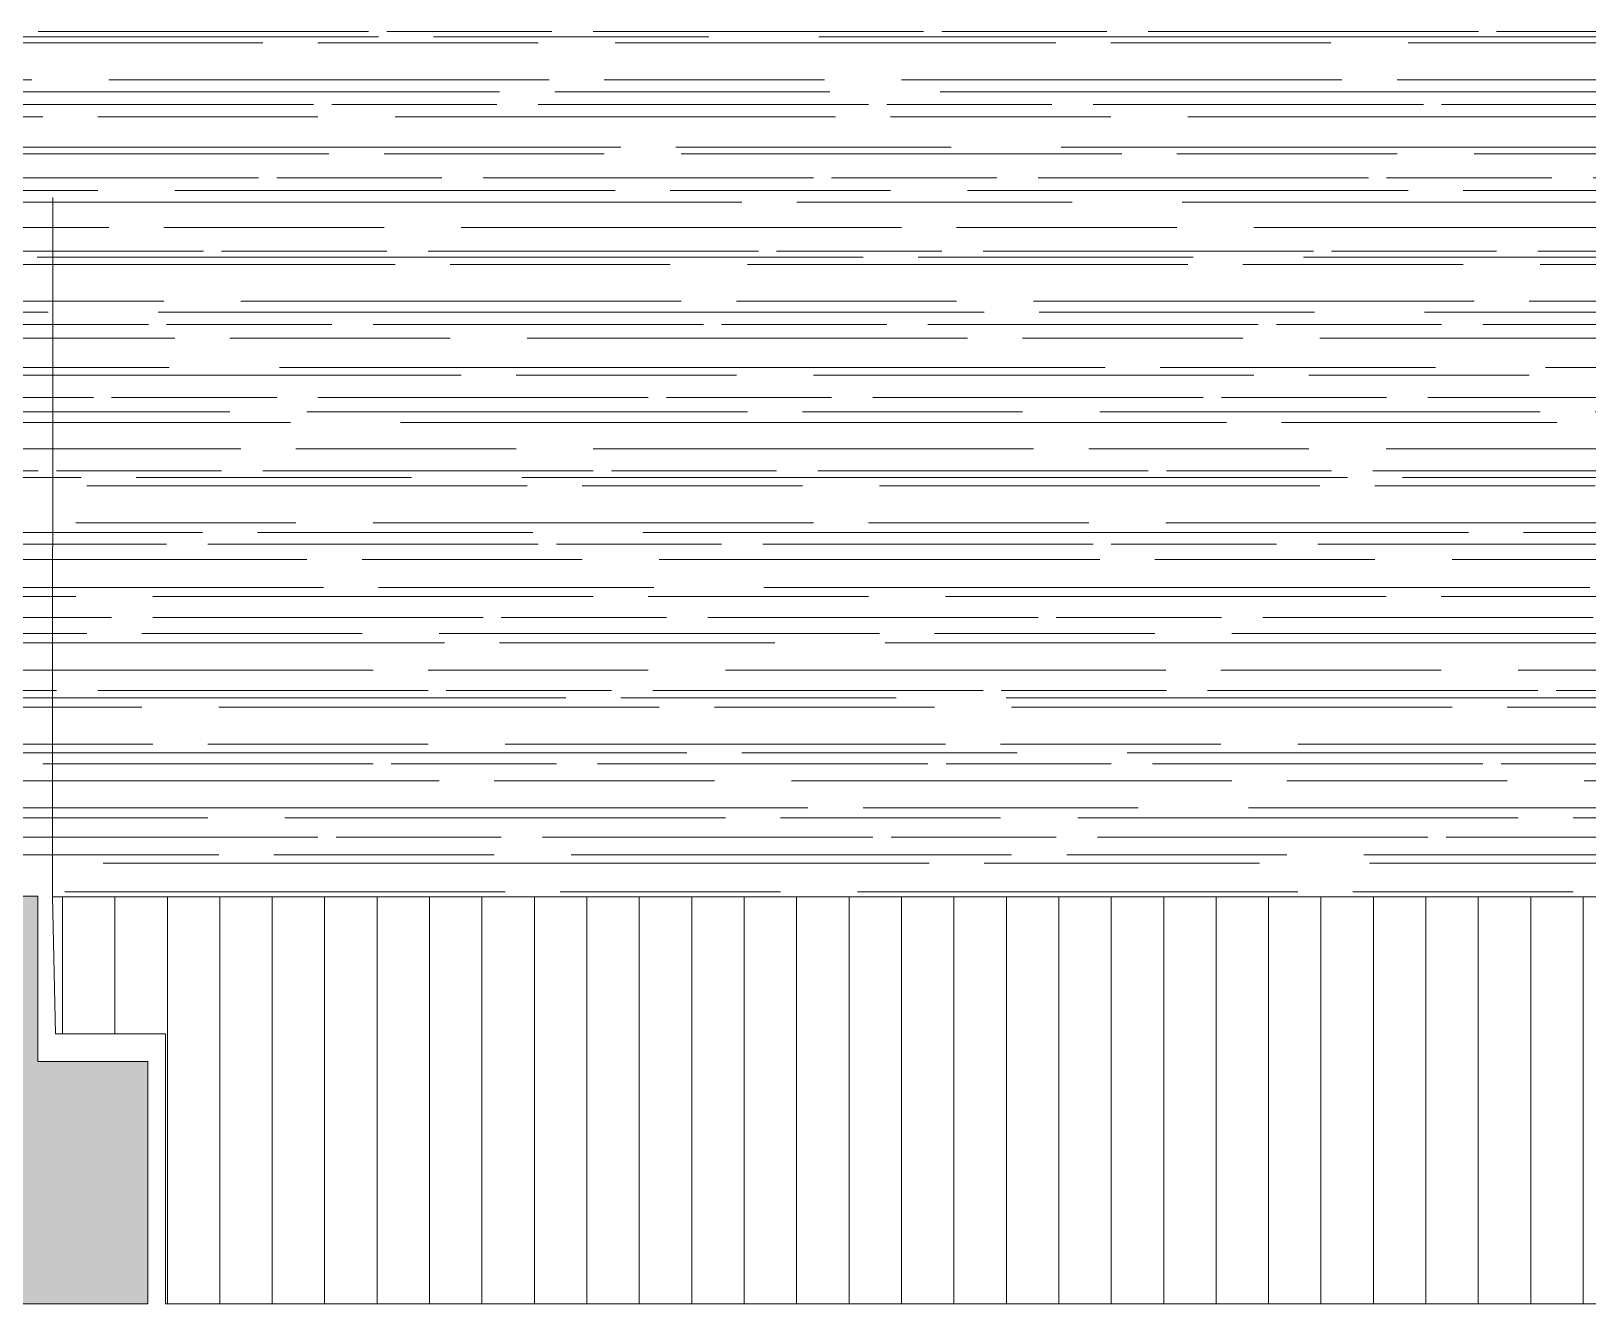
# Model space of a CAD drawing. Header units: inches. Extents: x 4017 to 5703, y -944 to 2840.
# Drawn here: x 5045.73 to 5074.01, y 1246.78 to 1269.89 of the extents above; entities that cross this region are included whole.
import ezdxf

# ---------------------------------------------------------------- set-up
doc = ezdxf.new("R2010")
doc.units = ezdxf.units.IN
doc.header["$MEASUREMENT"] = 0
doc.linetypes.add('DASHED', pattern=[19.05, 12.7, -6.35])
doc.layers.get('0').update_dxf_attribs({"color": 5})
doc.layers.add('1 - plaster', color=1, linetype='Continuous', lineweight=9)
doc.layers.add('1 - subStructural - Bearing', color=132, linetype='Continuous', lineweight=9)

# ---------------------------------------------------------------- blocks, each defined once
blk = doc.blocks.new('ddddw')
at = {"layer": '1 - plaster', "true_color": 0xe0a352}
blk.add_hatch(color=33, dxfattribs=at).paths.add_polyline_path([(6, 6.789), (6, -0.611), (8, -0.611), (8, 2.389), (10, 2.389), (10, 6.789)])
at = {"layer": '1 - plaster'}
blk.add_lwpolyline([(6, 6.789), (6, -0.611), (8, -0.611), (8, 2.389), (10, 2.389), (10, 6.789), (6, 6.789)], dxfattribs=at)
blk = doc.blocks.new('doorpod')
at = {"layer": '1 - plaster'}
h = blk.add_hatch(dxfattribs=at)
h.set_pattern_fill('LINE', color=256, scale=0.3, angle=90)
h.set_pattern_definition([(90, (-4140.5627, 8565.0858), (-0.9525, 6e-17), [])])
h.paths.add_polyline_path([(69.375, 0), (69.375, 4.4), (69.375, 4.9), (71.375, 4.9), (71.323, 7.391), (30.326, 7.391), (-1.731, 7.391), (-1.679, 4.9), (0.321, 4.9), (0.321, 4.4), (0.321, 0)])
at = {"layer": '1 - plaster', "linetype": 'DASHED'}
blk.add_lwpolyline([(-1.731, 7.391), (-1.679, 77.9, -0.408271), (71.323, 7.391)], format="xyb", dxfattribs=at)
at = {"layer": '1 - plaster'}
blk.add_lwpolyline([(69.375, 0), (69.375, 4.4), (69.375, 4.9), (71.375, 4.9), (71.323, 7.391), (30.326, 7.391), (-1.731, 7.391), (-1.679, 4.9), (0.321, 4.9), (0.321, 4.4), (0.321, 0), (69.375, 0)], dxfattribs=at)
blk = doc.blocks.new('ceiling2')
at = {"layer": '1 - subStructural - Bearing', "true_color": 0xa4dbe8}
h = blk.add_hatch(dxfattribs=at)
h.set_pattern_fill('AR-RROOF', color=141)
h.set_pattern_definition([(0, (-5847.2436, -1151.2172), (2.2, 1), [15, -2, 5, -1]), (0, (-5845.9136, -1150.7172), (-1, 1.33), [3, -0.33, 6, -0.75]), (0, (-5846.74356, -1150.3672), (5.2, 0.67), [8, -1.4, 4, -1])])
h.paths.add_polyline_path([(90, 0), (90, 39.999), (2.821, 39.999), (2.821, 0)])

msp = doc.modelspace()

# ---------------------------------------------------------------- block references
at = {"xscale": -1, "rotation": 180}
msp.add_blockref('ddddw', (5037.851, 1253.57), dxfattribs=at)
at = {"xscale": -1}
msp.add_blockref('ceiling2', (5128.45, 1254.181), dxfattribs=at)
msp.add_blockref('doorpod', (5047.85, 1246.781))

doc.saveas('drawing.dxf')
